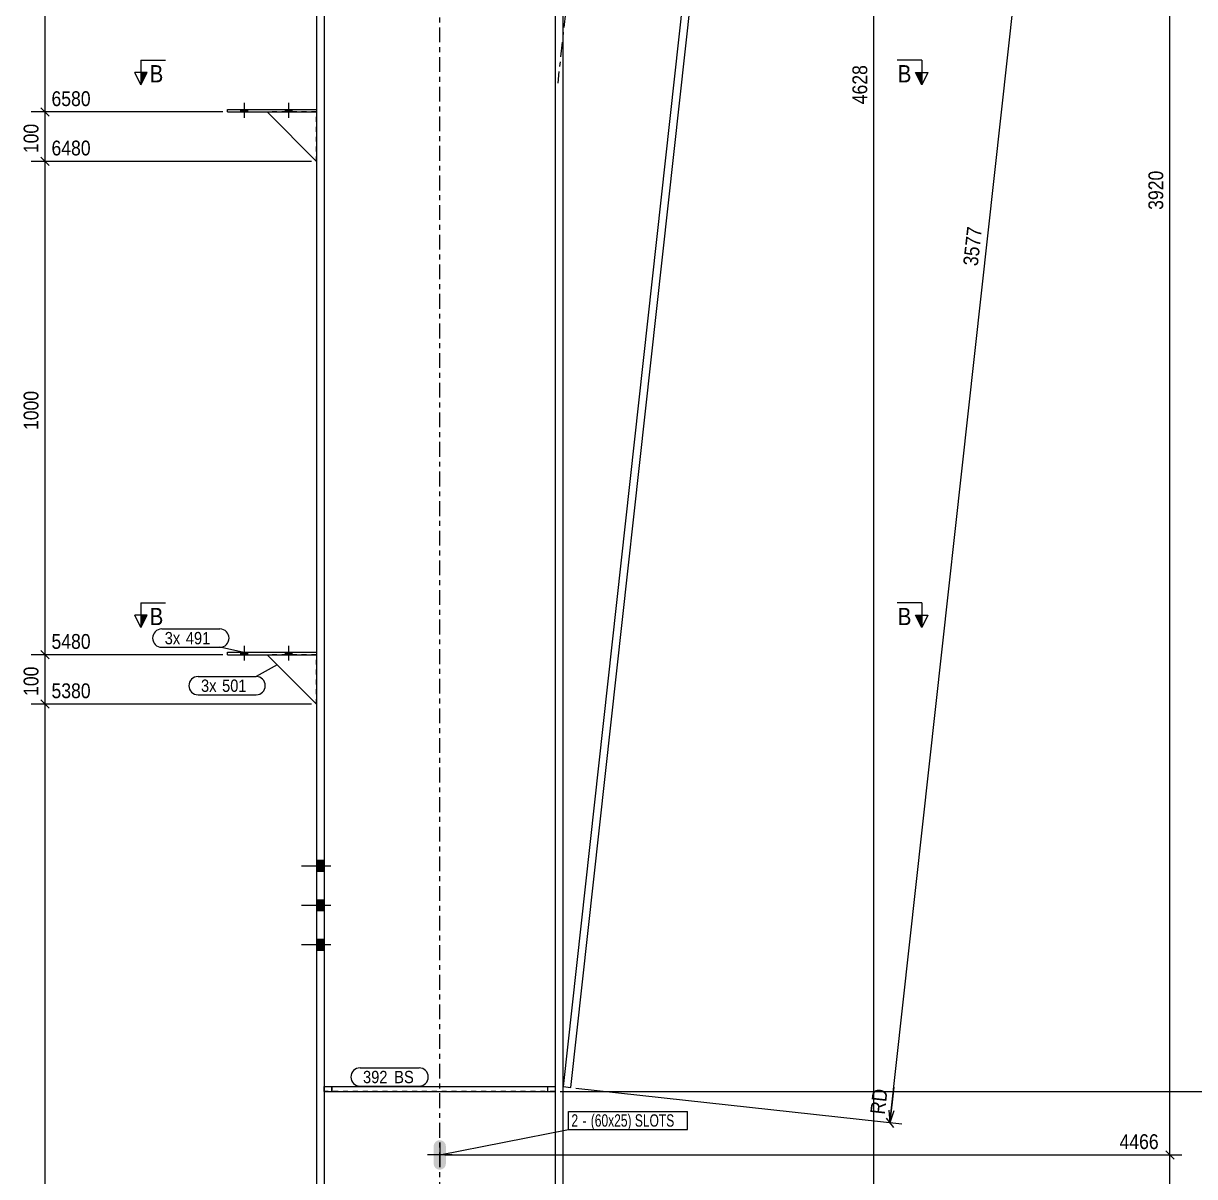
# Model space of a CAD drawing. Header units: millimetres. Extents: x 2 to 579, y 1 to 825.
# Drawn here: x 145.9 to 383.3, y 209.8 to 443.5 of the extents above; entities that cross this region are included whole.
import ezdxf

# ---------------------------------------------------------------- set-up
doc = ezdxf.new("R2010")
doc.units = ezdxf.units.MM
for name, pattern in [('XKITLINE00', [0]), ('XKITLINE01', [4, 1, -1, 1, -1]), ('XKITLINE03', [6, 3, -1, 1, -1])]:
    doc.linetypes.add(name, pattern=pattern)
for name, color, linetype, lineweight in [('Bolt', 3, 'Continuous', 0), ('BoltMark', 7, 'Continuous', 0), ('Dimensions', 7, 'Continuous', 0), ('Part', 2, 'Continuous', 0), ('PartMark', 7, 'Continuous', 0), ('Section', 6, 'Continuous', 0)]:
    doc.layers.add(name, color=color, linetype=linetype, lineweight=lineweight)
doc.styles.add('ARIAL', font='ARIAL.TTF')
doc.styles.add('ARIAL_NARROW', font='ARIALN.TTF')

# ---------------------------------------------------------------- blocks, each defined once
blk = doc.blocks.new('*A10')
at = {"layer": 'Bolt'}
for points in [[(206.92, 271.66), (205.32, 271.66), (205.32, 273.86), (206.92, 273.86)], [(206.92, 271.66), (205.32, 271.66), (205.32, 273.86), (206.92, 273.86)], [(206.92, 263.66), (205.32, 263.66), (205.32, 265.86), (206.92, 265.86)], [(206.92, 263.66), (205.32, 263.66), (205.32, 265.86), (206.92, 265.86)], [(206.92, 255.66), (205.32, 255.66), (205.32, 257.86), (206.92, 257.86)], [(206.92, 255.66), (205.32, 255.66), (205.32, 257.86), (206.92, 257.86)]]:
    blk.add_hatch(color=3, dxfattribs=at).paths.add_polyline_path(points, flags=17)
at = {"layer": 'Bolt', "color": 3, "linetype": 'XKITLINE00', "lineweight": 0}
for p, q in [((206.92, 273.86), (205.32, 273.86)), ((206.92, 273.86), (205.32, 273.86)), ((208.27, 272.76), (202.27, 272.76)), ((208.27, 272.76), (202.27, 272.76)), ((206.92, 271.66), (205.32, 271.66)), ((206.92, 271.66), (205.32, 271.66)), ((208.27, 264.76), (202.27, 264.76)), ((208.27, 264.76), (202.27, 264.76)), ((206.92, 265.86), (205.32, 265.86)), ((206.92, 265.86), (205.32, 265.86)), ((206.92, 263.66), (205.32, 263.66)), ((206.92, 263.66), (205.32, 263.66)), ((208.27, 256.76), (202.27, 256.76)), ((208.27, 256.76), (202.27, 256.76)), ((206.92, 257.86), (205.32, 257.86)), ((206.92, 257.86), (205.32, 257.86)), ((206.92, 255.66), (205.32, 255.66)), ((206.92, 255.66), (205.32, 255.66))]:
    blk.add_line(p, q, dxfattribs=at)
blk = doc.blocks.new('*A11')
at = {"layer": 'Bolt'}
blk.add_hatch(color=3, dxfattribs=at).paths.add_polyline_path([(230.8, 211.3), (230.32, 211.2), (229.85, 211.3), (229.44, 211.57), (229.17, 211.97), (229.07, 212.45), (229.07, 215.95), (229.17, 216.43), (229.44, 216.83), (229.85, 217.11), (230.32, 217.2), (230.8, 217.11), (231.21, 216.83), (231.48, 216.43), (231.57, 215.95), (231.57, 212.45), (231.48, 211.97), (231.21, 211.57)], flags=17)
at = {"layer": 'Bolt', "color": 3, "linetype": 'XKITLINE00', "lineweight": 0}
for p, q in [((230.32, 216.7), (230.32, 211.7)), ((232.82, 214.2), (227.82, 214.2))]:
    blk.add_line(p, q, dxfattribs=at)
blk = doc.blocks.new('*A18')
at = {"layer": 'Bolt'}
for points in [[(190.02, 425.58), (190.02, 426.08), (191.42, 426.08), (191.42, 425.58)], [(190.02, 425.58), (190.02, 426.08), (191.42, 426.08), (191.42, 425.58)], [(199.02, 425.58), (199.02, 426.08), (200.42, 426.08), (200.42, 425.58)], [(199.02, 425.58), (199.02, 426.08), (200.42, 426.08), (200.42, 425.58)]]:
    blk.add_hatch(color=3, dxfattribs=at).paths.add_polyline_path(points, flags=17)
at = {"layer": 'Bolt', "color": 3, "linetype": 'XKITLINE00', "lineweight": 0}
for p, q in [((190.72, 424.42), (190.72, 427.42)), ((190.72, 424.42), (190.72, 427.42)), ((199.72, 424.42), (199.72, 427.42)), ((199.72, 424.42), (199.72, 427.42)), ((190.02, 425.58), (190.02, 426.08)), ((190.02, 425.58), (190.02, 426.08)), ((191.42, 425.58), (191.42, 426.08)), ((191.42, 425.58), (191.42, 426.08)), ((199.02, 425.58), (199.02, 426.08)), ((199.02, 425.58), (199.02, 426.08)), ((200.42, 425.58), (200.42, 426.08)), ((200.42, 425.58), (200.42, 426.08))]:
    blk.add_line(p, q, dxfattribs=at)
blk = doc.blocks.new('*A19')
at = {"layer": 'Bolt'}
for points in [[(190.02, 315.58), (190.02, 316.08), (191.42, 316.08), (191.42, 315.58)], [(190.02, 315.58), (190.02, 316.08), (191.42, 316.08), (191.42, 315.58)], [(199.02, 315.58), (199.02, 316.08), (200.42, 316.08), (200.42, 315.58)], [(199.02, 315.58), (199.02, 316.08), (200.42, 316.08), (200.42, 315.58)]]:
    blk.add_hatch(color=3, dxfattribs=at).paths.add_polyline_path(points, flags=17)
at = {"layer": 'Bolt', "color": 3, "linetype": 'XKITLINE00', "lineweight": 0}
for p, q in [((190.02, 315.58), (190.02, 316.08)), ((190.02, 315.58), (190.02, 316.08)), ((190.72, 314.42), (190.72, 317.42)), ((190.72, 314.42), (190.72, 317.42)), ((191.42, 315.58), (191.42, 316.08)), ((191.42, 315.58), (191.42, 316.08)), ((199.02, 315.58), (199.02, 316.08)), ((199.02, 315.58), (199.02, 316.08)), ((199.72, 314.42), (199.72, 317.42)), ((199.72, 314.42), (199.72, 317.42)), ((200.42, 315.58), (200.42, 316.08)), ((200.42, 315.58), (200.42, 316.08))]:
    blk.add_line(p, q, dxfattribs=at)
blk = doc.blocks.new('*A23')
at = {"layer": 'Part', "color": 2, "linetype": 'XKITLINE00', "lineweight": 0}
for p, q in [((205.32, 663), (205.32, 145.7)), ((255.32, 145.7), (255.32, 628.05)), ((206.92, 624.7), (206.92, 145.7)), ((253.72, 624.7), (253.72, 145.7))]:
    blk.add_line(p, q, dxfattribs=at)
at = {"layer": 'Part', "color": 7, "linetype": 'XKITLINE03', "lineweight": 0}
blk.add_line((230.32, 145.7), (230.32, 655.53), dxfattribs=at)
blk = doc.blocks.new('*A25')
at = {"layer": 'Part', "color": 2, "linetype": 'XKITLINE00', "lineweight": 0}
for p, q in [((206.92, 228.05), (253.72, 228.05)), ((206.92, 227.05), (253.72, 227.05))]:
    blk.add_line(p, q, dxfattribs=at)
at = {"layer": 'Part', "color": 7, "linetype": 'XKITLINE01', "lineweight": 0}
for p, q in [((206.92, 227.05), (206.92, 228.05)), ((208.42, 227.05), (208.42, 228.05)), ((252.22, 227.05), (252.22, 228.05)), ((253.72, 228.05), (253.72, 227.05))]:
    blk.add_line(p, q, dxfattribs=at)
blk = doc.blocks.new('*A26')
at = {"layer": 'Part', "color": 7, "linetype": 'XKITLINE01', "lineweight": 0}
for p, q in [((206.92, 228.05), (253.72, 228.05)), ((206.92, 227.05), (206.92, 228.05)), ((208.42, 228.05), (208.42, 227.05)), ((252.22, 227.05), (252.22, 228.05)), ((253.72, 228.05), (253.72, 227.05)), ((253.72, 227.05), (206.92, 227.05))]:
    blk.add_line(p, q, dxfattribs=at)
blk = doc.blocks.new('*A27')
at = {"layer": 'Part', "color": 7, "linetype": 'XKITLINE03', "lineweight": 0}
blk.add_line((275.55, 624.62), (254.23, 431.44), dxfattribs=at)
at = {"layer": 'Part', "color": 7, "linetype": 'XKITLINE01', "lineweight": 0}
blk.add_line((255.32, 228.05), (255.32, 626.58), dxfattribs=at)
at = {"layer": 'Part', "color": 2, "linetype": 'XKITLINE00', "lineweight": 0}
for p, q in [((296.31, 599.41), (255.32, 228.05)), ((256.91, 227.88), (297.8, 598.36)), ((255.32, 228.05), (256.91, 227.88))]:
    blk.add_line(p, q, dxfattribs=at)
blk = doc.blocks.new('*A35')
at = {"layer": 'Part', "color": 2, "linetype": 'XKITLINE00', "lineweight": 0}
for p, q in [((187.32, 425.58), (187.32, 426.08)), ((187.32, 426.08), (205.32, 426.08)), ((187.32, 425.58), (205.32, 425.58))]:
    blk.add_line(p, q, dxfattribs=at)
at = {"layer": 'Part', "color": 7, "linetype": 'XKITLINE01', "lineweight": 0}
blk.add_line((205.32, 426.08), (205.32, 425.58), dxfattribs=at)
blk = doc.blocks.new('*A36')
at = {"layer": 'Part', "color": 2, "linetype": 'XKITLINE00', "lineweight": 0}
blk.add_line((195.32, 425.58), (205.32, 415.58), dxfattribs=at)
at = {"layer": 'Part', "color": 7, "linetype": 'XKITLINE01', "lineweight": 0}
for p, q in [((205.32, 425.58), (195.32, 425.58)), ((205.32, 415.58), (205.32, 425.58))]:
    blk.add_line(p, q, dxfattribs=at)
blk = doc.blocks.new('*A38')
at = {"layer": 'Part', "color": 2, "linetype": 'XKITLINE00', "lineweight": 0}
for p, q in [((187.32, 315.58), (187.32, 316.08)), ((187.32, 316.08), (205.32, 316.08)), ((187.32, 315.58), (205.32, 315.58))]:
    blk.add_line(p, q, dxfattribs=at)
at = {"layer": 'Part', "color": 7, "linetype": 'XKITLINE01', "lineweight": 0}
blk.add_line((205.32, 316.08), (205.32, 315.58), dxfattribs=at)
blk = doc.blocks.new('*A39')
at = {"layer": 'Part', "color": 2, "linetype": 'XKITLINE00', "lineweight": 0}
blk.add_line((195.32, 315.58), (205.32, 305.58), dxfattribs=at)
at = {"layer": 'Part', "color": 7, "linetype": 'XKITLINE01', "lineweight": 0}
for p, q in [((205.32, 315.58), (195.32, 315.58)), ((205.32, 305.58), (205.32, 315.58))]:
    blk.add_line(p, q, dxfattribs=at)
blk = doc.blocks.new('*A41')
at = {"layer": 'Part', "color": 7, "linetype": 'XKITLINE03', "lineweight": 0}
for p, q in [((230.32, 145.7), (230.32, 214.2)), ((230.32, 114.8), (230.32, 145.6)), ((230.32, 89.7), (230.32, 114.7))]:
    blk.add_line(p, q, dxfattribs=at)
at = {"layer": 'Part', "color": 2, "linetype": 'XKITLINE00', "lineweight": 0}
for p, q in [((222.82, 145.7), (222.82, 204.2)), ((222.82, 204.2), (237.82, 204.2)), ((237.82, 145.7), (237.82, 204.2)), ((222.82, 114.8), (222.82, 145.6)), ((237.82, 114.8), (237.82, 145.6)), ((222.82, 99.7), (222.82, 114.7)), ((237.82, 99.7), (237.82, 114.7)), ((222.82, 99.7), (237.82, 99.7))]:
    blk.add_line(p, q, dxfattribs=at)
at = {"layer": 'Part', "color": 7, "linetype": 'XKITLINE01', "lineweight": 0}
for p, q in [((230, 204.2), (230, 145.7)), ((230.65, 204.2), (230.65, 145.7)), ((230, 145.6), (230, 114.8)), ((230.65, 145.6), (230.65, 114.8)), ((230, 114.7), (230, 99.7)), ((230.65, 114.7), (230.65, 99.7))]:
    blk.add_line(p, q, dxfattribs=at)
blk = doc.blocks.new('*A134')
at = {"layer": 'PartMark', "color": 7, "linetype": 'XKITLINE00', "lineweight": 0}
for p, q in [((214.17, 231.85), (226.14, 231.85)), ((214.17, 228.15), (226.14, 228.15))]:
    blk.add_line(p, q, dxfattribs=at)
for centre, start, end in [((214.17, 230), 90, 270), ((226.14, 230), 270, 90)]:
    blk.add_arc(centre, 1.85, start, end, dxfattribs=at)
at = {"layer": 'PartMark', "color": 3, "style": 'ARIAL', "width": 0.85}
for s, p in [('392', (214.77, 228.75)), ('BS', (221.09, 228.75))]:
    blk.add_text(s, height=2.5, dxfattribs=at).set_placement(p)
blk = doc.blocks.new('*A137')
at = {"layer": 'Section'}
for points in [[(171.01, 433.58), (169.76, 431.08), (169.76, 433.58)], [(328.01, 433.58), (328.01, 431.08), (326.76, 433.58)]]:
    blk.add_hatch(color=3, dxfattribs=at).paths.add_polyline_path(points, flags=17)
at = {"layer": 'Section', "color": 1, "linetype": 'XKITLINE00', "lineweight": 0}
for p, q in [((169.76, 436.08), (174.76, 436.08)), ((169.76, 436.08), (169.76, 431.08)), ((328.01, 436.08), (323.01, 436.08)), ((328.01, 436.08), (328.01, 431.08))]:
    blk.add_line(p, q, dxfattribs=at)
at = {"layer": 'Section', "color": 3, "linetype": 'XKITLINE00', "lineweight": 0}
for p, q in [((169.76, 431.08), (168.51, 433.58)), ((171.01, 433.58), (168.51, 433.58)), ((169.76, 431.08), (171.01, 433.58)), ((326.76, 433.58), (329.26, 433.58)), ((328.01, 431.08), (326.76, 433.58)), ((329.26, 433.58), (328.01, 431.08))]:
    blk.add_line(p, q, dxfattribs=at)
at = {"layer": 'Section', "color": 7, "style": 'ARIAL', "width": 0.85}
for p in [(171.51, 431.58), (323.15, 431.58)]:
    blk.add_text('B', height=3.5, dxfattribs=at).set_placement(p)
blk = doc.blocks.new('*A140')
at = {"layer": 'Section'}
for points in [[(171.01, 323.58), (169.76, 321.08), (169.76, 323.58)], [(328.01, 323.58), (328.01, 321.08), (326.76, 323.58)]]:
    blk.add_hatch(color=3, dxfattribs=at).paths.add_polyline_path(points, flags=17)
at = {"layer": 'Section', "color": 1, "linetype": 'XKITLINE00', "lineweight": 0}
for p, q in [((169.76, 326.08), (174.76, 326.08)), ((169.76, 326.08), (169.76, 321.08)), ((328.01, 326.08), (323.01, 326.08)), ((328.01, 326.08), (328.01, 321.08))]:
    blk.add_line(p, q, dxfattribs=at)
at = {"layer": 'Section', "color": 3, "linetype": 'XKITLINE00', "lineweight": 0}
for p, q in [((169.76, 321.08), (168.51, 323.58)), ((171.01, 323.58), (168.51, 323.58)), ((169.76, 321.08), (171.01, 323.58)), ((326.76, 323.58), (329.26, 323.58)), ((328.01, 321.08), (326.76, 323.58)), ((329.26, 323.58), (328.01, 321.08))]:
    blk.add_line(p, q, dxfattribs=at)
at = {"layer": 'Section', "color": 7, "style": 'ARIAL', "width": 0.85}
for p in [(171.51, 321.58), (323.15, 321.58)]:
    blk.add_text('B', height=3.5, dxfattribs=at).set_placement(p)
blk = doc.blocks.new('*A152')
at = {"layer": 'Dimensions', "color": 7, "linetype": 'XKITLINE00', "lineweight": 0}
for p, q in [((254.72, 227.05), (404.72, 227.05)), ((401.48, 227.9), (403.17, 226.2)), ((402.32, 86.7), (402.32, 227.05)), ((256.32, 86.7), (404.72, 86.7)), ((401.48, 87.55), (403.17, 85.85))]:
    blk.add_line(p, q, dxfattribs=at)
at = {"layer": 'Dimensions', "color": 3}
for p in [(402.32, 227.05), (402.32, 86.7)]:
    blk.add_point(p, dxfattribs=at)
at = {"layer": 'Dimensions', "color": 3, "style": 'ARIAL', "width": 0.85}
blk.add_text('4595', height=3, dxfattribs=at).set_placement((392.12, 228.25))
blk.add_text('4595', height=3, rotation=90.0002, dxfattribs=at).set_placement((400.97, 152.43))
blk = doc.blocks.new('*A153')
at = {"layer": 'Dimensions', "color": 7, "linetype": 'XKITLINE00', "lineweight": 0}
blk.add_line((254.72, 227.05), (404.72, 227.05), dxfattribs=at)
blk = doc.blocks.new('*A156')
at = {"layer": 'Dimensions', "color": 7, "linetype": 'XKITLINE00', "lineweight": 0}
for p, q in [((231.32, 214.2), (380.72, 214.2)), ((377.48, 215.05), (379.17, 213.35)), ((378.32, 86.7), (378.32, 214.2)), ((256.32, 86.7), (380.72, 86.7)), ((377.48, 87.55), (379.17, 85.85))]:
    blk.add_line(p, q, dxfattribs=at)
at = {"layer": 'Dimensions', "color": 3}
for p in [(378.32, 214.2), (378.32, 86.7)]:
    blk.add_point(p, dxfattribs=at)
at = {"layer": 'Dimensions', "color": 3, "style": 'ARIAL', "width": 0.85}
blk.add_text('4466', height=3, dxfattribs=at).set_placement((368.12, 215.4))
blk.add_text('4466', height=3, rotation=90.0002, dxfattribs=at).set_placement((376.97, 146))
blk = doc.blocks.new('*A157')
at = {"layer": 'Dimensions', "color": 7, "linetype": 'XKITLINE00', "lineweight": 0}
for p, q in [((378.32, 214.2), (378.32, 606.2)), ((231.32, 214.2), (380.72, 214.2)), ((377.48, 215.05), (379.17, 213.35))]:
    blk.add_line(p, q, dxfattribs=at)
at = {"layer": 'Dimensions', "color": 3}
blk.add_point((378.32, 214.2), dxfattribs=at)
at = {"layer": 'Dimensions', "color": 3, "style": 'ARIAL', "width": 0.85}
blk.add_text('3920', height=3, rotation=90.0002, dxfattribs=at).set_placement((376.97, 405.75))
blk = doc.blocks.new('*A163')
at = {"layer": 'Dimensions', "color": 7, "linetype": 'XKITLINE00', "lineweight": 0}
blk.add_line((318.32, 200.2), (318.32, 663), dxfattribs=at)
at = {"layer": 'Dimensions', "color": 3, "style": 'ARIAL', "width": 0.85}
blk.add_text('4628', height=3, rotation=90.0002, dxfattribs=at).set_placement((316.97, 427.15))
blk = doc.blocks.new('*A164')
at = {"layer": 'Dimensions', "color": 7, "linetype": 'XKITLINE00', "lineweight": 0}
for p, q in [((149.48, 306.43), (151.17, 304.73)), ((204.32, 305.58), (147.47, 305.58)), ((150.32, 86.7), (150.32, 305.58)), ((204.32, 86.7), (147.47, 86.7)), ((149.48, 87.55), (151.17, 85.85))]:
    blk.add_line(p, q, dxfattribs=at)
at = {"layer": 'Dimensions', "color": 3}
for p in [(150.32, 305.58), (150.32, 86.7)]:
    blk.add_point(p, dxfattribs=at)
at = {"layer": 'Dimensions', "color": 3, "style": 'ARIAL', "width": 0.85}
blk.add_text('5380', height=3, dxfattribs=at).set_placement((151.62, 306.78))
blk.add_text('5380', height=3, rotation=90.0002, dxfattribs=at).set_placement((148.97, 191.69))
blk = doc.blocks.new('*A165')
at = {"layer": 'Dimensions', "color": 7, "linetype": 'XKITLINE00', "lineweight": 0}
for p, q in [((149.48, 316.43), (151.17, 314.73)), ((186.32, 315.58), (147.47, 315.58)), ((150.32, 305.58), (150.32, 315.58)), ((149.48, 306.43), (151.17, 304.73)), ((204.32, 305.58), (147.47, 305.58))]:
    blk.add_line(p, q, dxfattribs=at)
at = {"layer": 'Dimensions', "color": 3}
for p in [(150.32, 315.58), (150.32, 305.58)]:
    blk.add_point(p, dxfattribs=at)
at = {"layer": 'Dimensions', "color": 3, "style": 'ARIAL', "width": 0.85}
blk.add_text('5480', height=3, dxfattribs=at).set_placement((151.62, 316.78))
blk.add_text('100', height=3, rotation=90.0002, dxfattribs=at).set_placement((148.97, 307.24))
blk = doc.blocks.new('*A166')
at = {"layer": 'Dimensions', "color": 7, "linetype": 'XKITLINE00', "lineweight": 0}
for p, q in [((204.32, 415.58), (147.47, 415.58)), ((149.48, 416.43), (151.17, 414.73)), ((150.32, 315.58), (150.32, 415.58)), ((149.48, 316.43), (151.17, 314.73)), ((186.32, 315.58), (147.47, 315.58))]:
    blk.add_line(p, q, dxfattribs=at)
at = {"layer": 'Dimensions', "color": 3}
for p in [(150.32, 415.58), (150.32, 315.58)]:
    blk.add_point(p, dxfattribs=at)
at = {"layer": 'Dimensions', "color": 3, "style": 'ARIAL', "width": 0.85}
blk.add_text('6480', height=3, dxfattribs=at).set_placement((151.62, 416.78))
blk.add_text('1000', height=3, rotation=90.0002, dxfattribs=at).set_placement((148.97, 361.13))
blk = doc.blocks.new('*A167')
at = {"layer": 'Dimensions', "color": 7, "linetype": 'XKITLINE00', "lineweight": 0}
for p, q in [((186.32, 425.58), (147.47, 425.58)), ((149.48, 426.43), (151.17, 424.73)), ((150.32, 415.58), (150.32, 425.58)), ((204.32, 415.58), (147.47, 415.58)), ((149.48, 416.43), (151.17, 414.73))]:
    blk.add_line(p, q, dxfattribs=at)
at = {"layer": 'Dimensions', "color": 3}
for p in [(150.32, 425.58), (150.32, 415.58)]:
    blk.add_point(p, dxfattribs=at)
at = {"layer": 'Dimensions', "color": 3, "style": 'ARIAL', "width": 0.85}
blk.add_text('6580', height=3, dxfattribs=at).set_placement((151.62, 426.78))
blk.add_text('100', height=3, rotation=90.0002, dxfattribs=at).set_placement((148.97, 417.24))
blk = doc.blocks.new('*A168')
at = {"layer": 'Dimensions', "color": 7, "linetype": 'XKITLINE00', "lineweight": 0}
for p, q in [((149.48, 546.43), (151.17, 544.73)), ((204.32, 545.58), (147.47, 545.58)), ((150.32, 425.58), (150.32, 545.58)), ((186.32, 425.58), (147.47, 425.58)), ((149.48, 426.43), (151.17, 424.73))]:
    blk.add_line(p, q, dxfattribs=at)
at = {"layer": 'Dimensions', "color": 3}
for p in [(150.32, 545.58), (150.32, 425.58)]:
    blk.add_point(p, dxfattribs=at)
at = {"layer": 'Dimensions', "color": 3, "style": 'ARIAL', "width": 0.85}
blk.add_text('7780', height=3, dxfattribs=at).set_placement((151.62, 546.78))
blk.add_text('1200', height=3, rotation=90.0002, dxfattribs=at).set_placement((148.97, 481.13))
blk = doc.blocks.new('*A173')
at = {"layer": 'Dimensions', "color": 7, "linetype": 'XKITLINE00', "lineweight": 0}
for p, q in [((321.58, 220.74), (360.82, 576.32)), ((322.37, 227.92), (321.58, 220.74)), ((257.91, 227.77), (323.96, 220.48)), ((257.91, 227.77), (323.96, 220.48)), ((321.36, 223.28), (321.58, 220.74)), ((322.35, 223.17), (321.58, 220.74)), ((320.83, 221.68), (322.33, 219.8))]:
    blk.add_line(p, q, dxfattribs=at)
at = {"layer": 'Dimensions', "color": 3}
blk.add_point((321.58, 220.74), dxfattribs=at)
at = {"layer": 'Dimensions', "color": 7}
blk.add_point((321.58, 220.74), dxfattribs=at)
at = {"layer": 'Dimensions', "color": 3, "style": 'ARIAL', "width": 0.85}
for s, p in [('3577', (339.37, 394.25)), ('RD', (320.54, 222.31))]:
    blk.add_text(s, height=3, rotation=83.7034, dxfattribs=at).set_placement(p)
blk = doc.blocks.new('*A178')
at = {"layer": 'BoltMark', "color": 7, "linetype": 'XKITLINE00', "lineweight": 0}
for p, q in [((256.41, 223.04), (280.53, 223.04)), ((256.41, 219.34), (256.41, 223.04)), ((280.53, 219.34), (280.53, 223.04)), ((230.32, 214.2), (256.41, 219.34)), ((256.41, 219.34), (280.53, 219.34))]:
    blk.add_line(p, q, dxfattribs=at)
at = {"layer": 'BoltMark', "color": 3, "style": 'ARIAL_NARROW', "width": 0.85}
for s, p in [('2', (257.01, 219.94)), ('-', (259.28, 219.94)), ('(60x25) SLOTS', (260.94, 219.94))]:
    blk.add_text(s, height=2.5, dxfattribs=at).set_placement(p)
blk = doc.blocks.new('*A191')
at = {"layer": 'PartMark', "color": 7, "linetype": 'XKITLINE00', "lineweight": 0}
for p, q in [((173.97, 320.8), (185.76, 320.8)), ((173.97, 317.1), (185.76, 317.1)), ((190.95, 315.95), (185.76, 317.1))]:
    blk.add_line(p, q, dxfattribs=at)
for centre, start, end in [((173.97, 318.95), 90, 270), ((185.76, 318.95), 270, 90)]:
    blk.add_arc(centre, 1.85, start, end, dxfattribs=at)
at = {"layer": 'PartMark', "color": 3, "style": 'ARIAL', "width": 0.85}
for s, p in [('3x', (174.57, 317.7)), ('491', (178.85, 317.7))]:
    blk.add_text(s, height=2.5, dxfattribs=at).set_placement(p)
blk = doc.blocks.new('*A192')
at = {"layer": 'PartMark', "color": 7, "linetype": 'XKITLINE00', "lineweight": 0}
for p, q in [((197.35, 313.55), (193.11, 311.16)), ((181.33, 311.16), (193.11, 311.16)), ((181.33, 307.46), (193.11, 307.46))]:
    blk.add_line(p, q, dxfattribs=at)
for centre, start, end in [((181.33, 309.31), 90, 270), ((193.11, 309.31), 270, 90)]:
    blk.add_arc(centre, 1.85, start, end, dxfattribs=at)
at = {"layer": 'PartMark', "color": 3, "style": 'ARIAL', "width": 0.85}
for s, p in [('3x', (181.93, 308.06)), ('501', (186.2, 308.06))]:
    blk.add_text(s, height=2.5, dxfattribs=at).set_placement(p)

msp = doc.modelspace()

# ---------------------------------------------------------------- block references
at = {"lineweight": 0}
for name in ['*A153', '*A163', '*A27', '*A157', '*A11', '*A173', '*A168', '*A137', '*A167', '*A18', '*A35', '*A36', '*A166', '*A140', '*A191', '*A165', '*A38', '*A19', '*A192', '*A39', '*A164', '*A10', '*A134', '*A152', '*A25', '*A26', '*A178', '*A156', '*A41']:
    msp.add_blockref(name, (0, 0), dxfattribs=at)
at = {"layer": 'Part', "lineweight": 0}
msp.add_blockref('*A23', (0, 0), dxfattribs=at)

doc.saveas('drawing.dxf')
